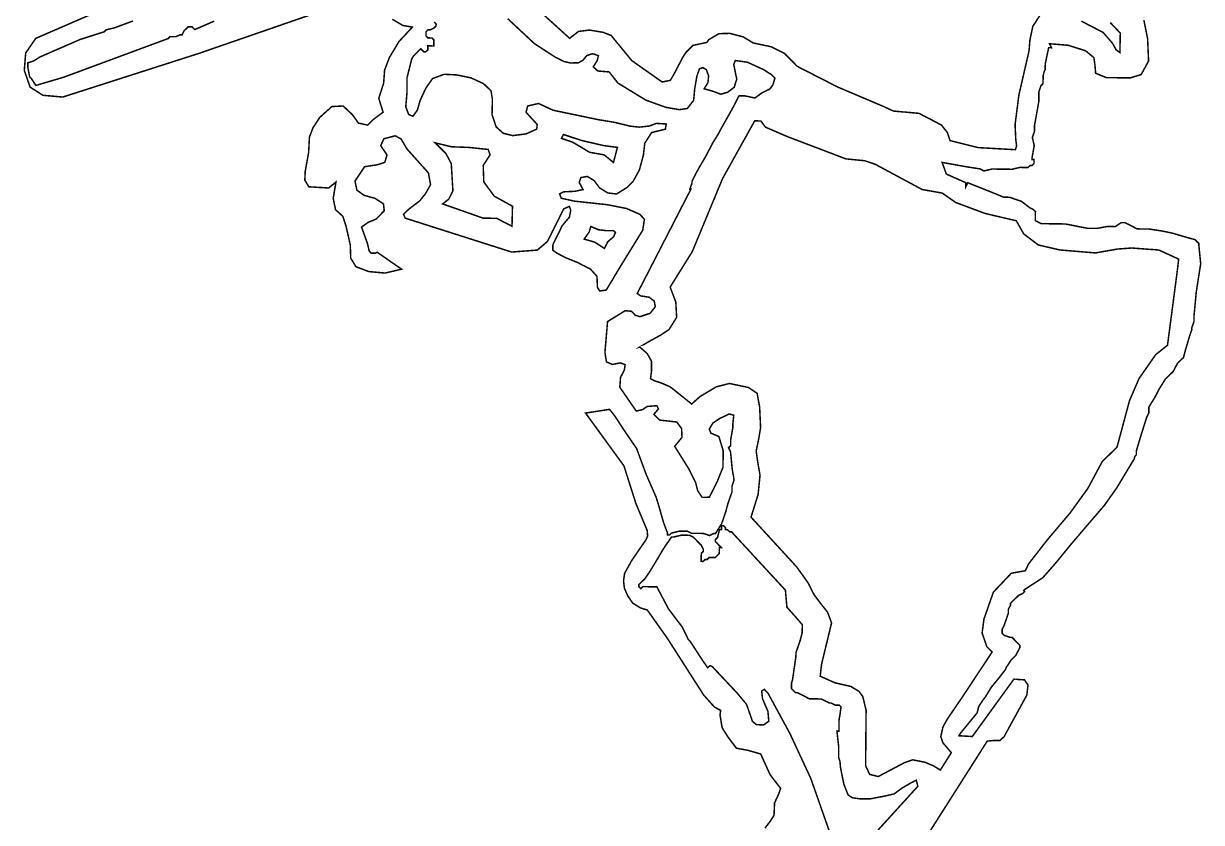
# Model space of a CAD drawing. Header units: metres. Extents: x 266352 to 301042, y 2101789 to 2138568.
# Drawn here: x 282863 to 285207, y 2106324 to 2107913 of the extents above; entities that cross this region are included whole.
import ezdxf

# ---------------------------------------------------------------- set-up
doc = ezdxf.new("R2010")
doc.units = ezdxf.units.M
doc.layers.add('MANGROOVE BUFFER ZONE', color=120, linetype='Continuous')

# ---------------------------------------------------------------- blocks, each defined once
blk = doc.blocks.new('A$Cb723a7a5')
at = {"layer": 'MANGROOVE BUFFER ZONE', "const_width": 0.005, "flags": 128}
for points in [[(14.434, 9.8139), (14.4678, 9.7791), (14.4673, 9.7145), (14.4547, 9.7231), (14.4421, 9.7453), (14.4107, 9.7806), (14.3375, 9.8174)], [(14.1996, 9.8356), (14.1759, 9.7983), (14.1668, 9.7532), (14.1642, 9.7159), (14.1324, 9.5694), (14.1208, 9.4697), (14.1238, 9.4203), (14.1267, 9.3982), (14.1226, 9.3862), (13.9982, 9.3916), (13.9045, 9.4138), (13.8953, 9.4406), (13.8754, 9.465), (13.8387, 9.4839), (13.7997, 9.5033), (13.7143, 9.5099), (13.6811, 9.5248), (13.5272, 9.5878), (13.3921, 9.6547), (13.3489, 9.6973), (13.3038, 9.7191), (13.2444, 9.7308), (13.2107, 9.7507), (13.1655, 9.7619), (13.1295, 9.7604), (13.095, 9.7396), (13.0899, 9.7309), (13.0433, 9.7203), (13.0204, 9.697), (13.0093, 9.6792), (12.9951, 9.6513), (12.9814, 9.624), (12.9692, 9.6027), (12.9418, 9.5971), (12.8398, 9.6671), (12.7701, 9.7498), (12.7437, 9.7599), (12.6976, 9.767), (12.661, 9.762), (12.6316, 9.7386), (12.4875, 9.8664)], [(11.4458, 9.7808), (11.3812, 9.7521), (11.3725, 9.7608), (11.3591, 9.7608), (11.3458, 9.7475), (11.3391, 9.7341), (11.3325, 9.7341), (11.3192, 9.7275), (11.3125, 9.7275), (11.2992, 9.7275), (11.2925, 9.7208), (10.9458, 9.5875), (10.8537, 9.5591), (10.8392, 9.5808), (10.8325, 9.5875), (10.8259, 9.6208), (10.8259, 9.6341), (10.8459, 9.6408), (10.8659, 9.6541), (10.9992, 9.7141), (11.0792, 9.7408), (11.0858, 9.7475), (11.1125, 9.7541), (11.1749, 9.778)], [(11.0483, 9.8043), (10.8516, 9.7161), (10.8184, 9.6669), (10.8145, 9.6087), (10.8346, 9.5532), (10.8777, 9.5265), (10.9439, 9.5215), (11.3966, 9.6729), (11.9872, 9.8854)], [(12.0396, 9.7948), (12.0749, 9.7745), (12.107, 9.7693), (12.0631, 9.7212), (12.0317, 9.6676), (12.016, 9.6251), (12.0134, 9.5813), (11.9977, 9.5303), (12.0128, 9.4846), (11.9814, 9.4604), (11.9617, 9.4408), (11.931, 9.4473), (11.9107, 9.4748), (11.8793, 9.5035), (11.8416, 9.5012), (11.8018, 9.4645), (11.7797, 9.4299), (11.7682, 9.3984), (11.7661, 9.3471), (11.7556, 9.2842), (11.7546, 9.2548), (11.7682, 9.2328), (11.8343, 9.2296), (11.8584, 9.2496), (11.85, 9.195), (11.8584, 9.1573), (11.8826, 9.1363), (11.8942, 9.1026), (11.9089, 9.0407), (11.911, 8.9967), (11.9288, 8.9684), (11.9718, 8.9527), (12.0264, 8.9485), (12.081, 8.9621), (11.9991, 9.0174), (11.9924, 9.0141), (11.9858, 9.0141), (11.9791, 9.0141), (11.9724, 9.0208), (11.9658, 9.0474), (11.9458, 9.1008), (11.9676, 9.1168), (11.9942, 9.1281), (12.0209, 9.1563), (12.0178, 9.1791), (11.9897, 9.197), (11.9528, 9.2067), (11.9287, 9.2236), (11.922, 9.2538), (11.9533, 9.302), (11.9958, 9.3091), (12.0204, 9.3173), (12.0276, 9.3424), (12.0061, 9.3732), (12.0168, 9.3962), (12.0542, 9.4064), (12.0737, 9.3962), (12.0937, 9.3634), (12.1664, 9.2841), (12.1741, 9.2451), (12.1577, 9.2149), (12.1383, 9.1902), (12.1029, 9.1626), (12.085, 9.1451), (12.0911, 9.1323), (12.4474, 9.0238), (12.533, 9.0315), (12.5663, 9.0607), (12.619, 9.1698), (12.638, 9.1785), (12.6426, 9.1651), (12.6385, 9.1426), (12.6149, 9.1139), (12.5847, 9.0504), (12.5843, 9.0318), (12.5976, 9.0226), (12.6263, 9.0078), (12.6683, 8.9914), (12.7108, 8.9704), (12.7329, 8.9463), (12.7349, 8.91), (12.7426, 8.8977), (12.7646, 8.9013), (12.8056, 8.9719), (12.8836, 9.1022), (12.8887, 9.1386), (12.8733, 9.1549), (12.8287, 9.1739), (12.7642, 9.1857), (12.6546, 9.1961), (12.6105, 9.2053), (12.6049, 9.2197), (12.6182, 9.2268), (12.6551, 9.2289), (12.6828, 9.235), (12.6699, 9.2586), (12.6751, 9.275), (12.6966, 9.2791), (12.7191, 9.2657), (12.7381, 9.2412), (12.7658, 9.2248), (12.7945, 9.2217), (12.8298, 9.2442), (12.8498, 9.2652), (12.8698, 9.3026), (12.8826, 9.3528), (12.8867, 9.3922), (12.9092, 9.4281), (12.9548, 9.4398), (12.9574, 9.4572), (12.9241, 9.4588), (12.9015, 9.4496), (12.8672, 9.4455), (12.837, 9.4485), (12.7832, 9.4608), (12.7319, 9.4685), (12.5798, 9.4982), (12.5308, 9.5201), (12.4946, 9.5114), (12.4895, 9.4905), (12.5074, 9.4711), (12.5273, 9.4503), (12.5257, 9.4345), (12.49, 9.4181), (12.4462, 9.412), (12.4146, 9.4192), (12.3901, 9.4406), (12.3762, 9.4814), (12.3767, 9.5329), (12.3716, 9.5604), (12.3466, 9.5839), (12.3043, 9.6027), (12.2569, 9.6119), (12.2145, 9.6134), (12.1763, 9.5987), (12.1544, 9.5666), (12.136, 9.5258), (12.1268, 9.4927), (12.1125, 9.4723), (12.0983, 9.4779), (12.0881, 9.5034), (12.0916, 9.5508), (12.0911, 9.6007), (12.106, 9.663), (12.1124, 9.6741), (12.1258, 9.6875), (12.1358, 9.6975), (12.1458, 9.6875), (12.1524, 9.6875), (12.1591, 9.6941), (12.1591, 9.7008), (12.1591, 9.7075), (12.1658, 9.7075), (12.1791, 9.7075), (12.1791, 9.7141), (12.1791, 9.7275), (12.1724, 9.7341), (12.1658, 9.7341), (12.1591, 9.7341), (12.1524, 9.7408), (12.1524, 9.7475), (12.1524, 9.7541), (12.1591, 9.7608), (12.1658, 9.7608), (12.1791, 9.7675), (12.1858, 9.7742), (12.1858, 9.7808), (12.1791, 9.7875)], [(12.4244, 9.8014), (12.515, 9.7191), (12.5839, 9.6757), (12.6133, 9.6613), (12.6345, 9.6566), (12.6618, 9.6572), (12.6773, 9.6664), (12.6892, 9.6814), (12.7072, 9.6881), (12.7145, 9.6868), (12.7285, 9.6821), (12.7242, 9.6649), (12.7119, 9.6448), (12.7268, 9.6309), (12.765, 9.6283), (12.7944, 9.5917), (12.8883, 9.5359), (12.9554, 9.5127), (13.0003, 9.5055), (13.0271, 9.5096), (13.0478, 9.537), (13.0509, 9.5751), (13.0576, 9.6179), (13.0659, 9.6422), (13.0772, 9.6468), (13.0891, 9.6396), (13.0968, 9.619), (13.0948, 9.5968), (13.0824, 9.5762), (13.1128, 9.5679), (13.1381, 9.5586), (13.1608, 9.5654), (13.1825, 9.5824), (13.1907, 9.6097), (13.1801, 9.6582), (13.1852, 9.6716), (13.2255, 9.6665), (13.2791, 9.6428), (13.307, 9.6257), (13.3178, 9.6144), (13.3117, 9.5922), (13.3018, 9.5783), (13.2745, 9.5644), (13.2523, 9.5475), (13.219, 9.5541), (13.199, 9.5541), (13.1923, 9.5408), (13.179, 9.5141), (13.139, 9.4408), (13.1323, 9.4275), (13.1123, 9.3941), (13.0924, 9.3541), (13.0657, 9.3074), (13.0457, 9.2674), (13.0457, 9.2608), (13.039, 9.2408), (13.0424, 9.2408), (12.8679, 8.8909), (12.8794, 8.8831), (12.9081, 8.8789), (12.9247, 8.8664), (12.9289, 8.8477), (12.9112, 8.8253), (12.8779, 8.8138), (12.8622, 8.8185), (12.8492, 8.8315), (12.8284, 8.8331), (12.7701, 8.7961), (12.7627, 8.6934), (12.7643, 8.6839), (12.7679, 8.6617), (12.7882, 8.6534), (12.8143, 8.6591), (12.8304, 8.6534), (12.8283, 8.6362), (12.8158, 8.6107), (12.8137, 8.5777), (12.8695, 8.4991), (12.8908, 8.5043), (12.9054, 8.5147), (12.9382, 8.5179), (12.9434, 8.5069), (12.9283, 8.4887), (12.9481, 8.47), (13.0049, 8.4643), (13.0216, 8.4427), (13.0232, 8.413), (12.9992, 8.3833), (13.0471, 8.3088), (13.0706, 8.2635), (13.0779, 8.2359), (13.093, 8.2141), (13.1169, 8.2151), (13.1419, 8.2656), (13.1612, 8.3156), (13.1612, 8.3707), (13.1461, 8.4176), (13.1191, 8.4288), (13.1139, 8.4418), (13.1253, 8.4621), (13.1472, 8.4772), (13.1795, 8.4933), (13.1949, 8.4893), (13.1923, 8.4607), (13.1923, 8.4474), (13.1857, 8.4074), (13.1857, 8.4007), (13.1857, 8.3874), (13.179, 8.3807), (13.1857, 8.3674), (13.1923, 8.3074), (13.1968, 8.2851), (13.1984, 8.2722), (13.1923, 8.254), (13.1923, 8.2474), (13.1923, 8.234), (13.179, 8.194), (13.1723, 8.1673), (13.1657, 8.1473), (13.159, 8.1273), (13.139, 8.094), (13.1323, 8.094), (13.119, 8.0873), (13.099, 8.094), (13.0857, 8.094), (13.059, 8.094), (13.0457, 8.1007), (13.019, 8.1007), (12.9924, 8.094), (12.9857, 8.0873), (12.979, 8.0873), (12.979, 8.094), (12.9657, 8.1273), (12.9457, 8.194), (12.939, 8.214), (12.9057, 8.2874), (12.8724, 8.374), (12.8257, 8.4407), (12.799, 8.4807), (12.7807, 8.5036), (12.7006, 8.4903), (12.8307, 8.3161), (12.8725, 8.1904), (12.9112, 8.1013), (12.9127, 8.0832), (12.9083, 8.072), (12.8601, 7.9996), (12.8375, 7.9574), (12.8343, 7.9322), (12.8375, 7.908), (12.8498, 7.8814), (12.866, 7.8587), (12.8916, 7.8432), (12.915, 7.8363), (12.9831, 7.7426), (13.1066, 7.555), (13.1433, 7.5154), (13.1635, 7.5053), (13.1618, 7.4893), (13.1692, 7.4474), (13.191, 7.4141), (13.2175, 7.3797), (13.2571, 7.3728), (13.299, 7.3613), (13.3312, 7.2928), (13.3668, 7.2475), (13.3616, 7.2308), (13.3473, 7.1987), (13.3461, 7.1574), (13.3335, 7.1373), (13.3163, 7.1143)], [(13.5386, 7.0864), (13.467, 7.2822), (13.3958, 7.4303), (13.321, 7.5638), (13.3087, 7.5768), (13.2995, 7.5712), (13.303, 7.5447), (13.3214, 7.5037), (13.3246, 7.4708), (13.3073, 7.4581), (13.2832, 7.4591), (13.2701, 7.4697), (13.2627, 7.4906), (13.2496, 7.5263), (13.2183, 7.563), (13.1342, 7.6502), (13.1265, 7.6537), (13.1186, 7.6465), (13.099, 7.674), (13.059, 7.734), (13.0524, 7.7406), (13.0324, 7.7807), (12.9857, 7.8407), (12.9457, 7.914), (12.939, 7.914), (12.9124, 7.914), (12.899, 7.914), (12.8924, 7.9073), (12.8857, 7.914), (12.8857, 7.9207), (12.899, 7.934), (12.9057, 7.9407), (12.919, 7.9607), (12.939, 7.994), (12.9657, 8.0407), (12.9924, 8.0807), (12.999, 8.0807), (13.0257, 8.0873), (13.0457, 8.0873), (13.0524, 8.0873), (13.0657, 8.0807), (13.0724, 8.074), (13.079, 8.0673), (13.0857, 8.0607), (13.0924, 8.054), (13.099, 8.0407), (13.099, 8.034), (13.0924, 8.0273), (13.0924, 8.0207), (13.0924, 8.014), (13.0924, 8.0073), (13.0924, 8.0007), (13.099, 8.0007), (13.1057, 8.0073), (13.1123, 8.0073), (13.119, 8.014), (13.1257, 8.014), (13.1323, 8.014), (13.139, 8.014), (13.1457, 8.0207), (13.1523, 8.0273), (13.1523, 8.034), (13.1523, 8.0407), (13.1523, 8.0473), (13.159, 8.0473), (13.1523, 8.054), (13.1457, 8.0607), (13.139, 8.0673), (13.139, 8.074), (13.1457, 8.0807), (13.1523, 8.1073), (13.159, 8.1073), (13.159, 8.1207), (13.1657, 8.1207), (13.1723, 8.114), (13.1723, 8.1073), (13.179, 8.1073), (13.1857, 8.1007), (13.1923, 8.1007), (13.3746, 7.9083), (13.3802, 7.8517), (13.4099, 7.8193), (13.4323, 7.794), (13.4323, 7.7673), (13.4257, 7.7406), (13.4123, 7.7006), (13.4123, 7.6873), (13.402, 7.6095), (13.399, 7.6006), (13.399, 7.594), (13.399, 7.5873), (13.399, 7.5806), (13.4057, 7.574), (13.4123, 7.5673), (13.419, 7.5673), (13.4323, 7.5606), (13.4457, 7.554), (13.459, 7.5473), (13.4723, 7.5473), (13.4857, 7.5473), (13.4923, 7.5473), (13.499, 7.5473), (13.5123, 7.5406), (13.5257, 7.534), (13.5323, 7.534), (13.5456, 7.5273), (13.5523, 7.5273), (13.559, 7.5273), (13.5649, 7.5214), (13.5612, 7.4917), (13.559, 7.4806), (13.559, 7.4406), (13.5523, 7.4406), (13.559, 7.3873), (13.559, 7.3539), (13.5637, 7.3397), (13.5656, 7.3206), (13.5777, 7.2639), (13.5921, 7.2285), (13.607, 7.2191), (13.6341, 7.2158), (13.6662, 7.2164), (13.719, 7.2273), (13.7456, 7.2339), (13.7723, 7.2539), (13.8056, 7.2739), (13.819, 7.2806), (13.8244, 7.2602), (13.683, 7.1008)], [(13.8684, 7.1137), (14.0539, 7.4137), (14.078, 7.4163), (14.0961, 7.4163), (14.1099, 7.4292), (14.184, 7.5688), (14.1875, 7.6024), (14.1754, 7.6196), (14.1401, 7.6213), (14.0039, 7.4284), (13.9593, 7.4305), (13.9656, 7.4406), (14.0189, 7.5073), (14.0244, 7.5293), (14.0376, 7.55), (14.0456, 7.5606), (14.0656, 7.594), (14.0923, 7.6273), (14.1123, 7.654), (14.1148, 7.6617), (14.1189, 7.6673), (14.1301, 7.6851), (14.1456, 7.7006), (14.1523, 7.714), (14.1589, 7.7273), (14.1589, 7.734), (14.1523, 7.7406), (14.1456, 7.7473), (14.1323, 7.7606), (14.1256, 7.7606), (14.1056, 7.7673), (14.0989, 7.774), (14.0989, 7.7873), (14.1056, 7.8007), (14.1189, 7.8407), (14.1189, 7.8473), (14.1189, 7.854), (14.1256, 7.8673), (14.1256, 7.874), (14.1323, 7.8807), (14.1389, 7.8873), (14.1523, 7.9007), (14.1656, 7.9073), (14.1723, 7.914), (14.1689, 7.9173), (14.1723, 7.9207), (14.2323, 7.9607), (14.2723, 8.0073), (14.3256, 8.074), (14.3923, 8.154), (14.4343, 8.2041), (14.4746, 8.2624), (14.5322, 8.3607), (14.5345, 8.3696), (14.5389, 8.374), (14.5389, 8.3874), (14.5522, 8.434), (14.5722, 8.5007), (14.5789, 8.514), (14.5789, 8.5274), (14.5789, 8.534), (14.5989, 8.5674), (14.6122, 8.5941), (14.6322, 8.6274), (14.6589, 8.6541), (14.6722, 8.6807), (14.6922, 8.7007), (14.6989, 8.7274), (14.7122, 8.7741), (14.7189, 8.7941), (14.718, 8.7949), (14.7189, 8.8007), (14.7256, 8.8207), (14.7256, 8.8407), (14.7322, 8.9207), (14.7456, 9.0141), (14.7389, 9.0741), (14.7389, 9.0808), (14.7322, 9.0874), (14.7256, 9.0941), (14.6989, 9.1008), (14.6522, 9.1141), (14.6189, 9.1208), (14.5722, 9.1274), (14.5519, 9.1274), (14.5519, 9.1274), (14.5322, 9.1274), (14.5056, 9.1408), (14.4922, 9.1474), (14.4789, 9.1474), (14.4589, 9.1341), (14.4323, 9.1341), (14.3989, 9.1274), (14.3656, 9.1274), (14.2923, 9.1408), (14.2323, 9.1408), (14.2123, 9.1408), (14.1923, 9.1508), (14.1923, 9.1608), (14.1923, 9.1674), (14.1923, 9.1808), (14.1856, 9.1874), (14.1723, 9.1941), (14.1456, 9.2141), (14.1056, 9.2274), (14.0856, 9.2274), (14.0523, 9.2408), (13.9656, 9.2741), (13.959, 9.2608), (13.959, 9.2741), (13.8936, 9.3021), (13.879, 9.3408), (13.959, 9.3274), (14.0056, 9.3208), (14.0189, 9.3141), (14.0456, 9.3208), (14.0656, 9.3208), (14.1123, 9.3208), (14.1389, 9.3274), (14.1456, 9.3274), (14.1523, 9.3274), (14.1656, 9.3274), (14.1723, 9.3341), (14.1789, 9.3341), (14.1856, 9.3408), (14.1856, 9.3541), (14.1789, 9.3541), (14.1789, 9.3608), (14.1856, 9.4008), (14.1789, 9.4275), (14.1856, 9.4475), (14.1856, 9.4675), (14.1923, 9.5075), (14.1989, 9.5475), (14.1989, 9.5808), (14.2056, 9.6008), (14.2123, 9.6075), (14.2123, 9.6208), (14.2123, 9.6275), (14.2123, 9.6341), (14.2156, 9.6475), (14.2189, 9.6541), (14.2189, 9.6608), (14.2189, 9.6741), (14.2296, 9.7275), (14.2389, 9.7275), (14.2323, 9.7408), (14.2942, 9.7365), (14.3523, 9.7191), (14.3806, 9.6967), (14.3847, 9.6718), (14.3872, 9.6444), (14.4229, 9.6303), (14.5027, 9.6303), (14.5392, 9.6419), (14.5633, 9.6876), (14.5591, 9.7623), (14.5458, 9.8237)]]:
    blk.add_lwpolyline(points, dxfattribs=at)
for points in [[(14.2649, 9.0562), (14.2763, 9.0538), (14.3944, 9.0455), (14.4673, 9.0593), (14.5147, 9.0634), (14.6054, 9.0579), (14.672, 9.0284), (14.6679, 8.9892), (14.6384, 8.7409), (14.5992, 8.7087), (14.545, 8.629), (14.514, 8.5545), (14.4742, 8.3987), (14.4261, 8.351), (14.3787, 8.2603), (14.3203, 8.1773), (14.2467, 8.0883), (14.1842, 8.0059), (14.1739, 7.9833), (14.1271, 7.9743), (14.0681, 7.9105), (14.0378, 7.8203), (14.0323, 7.7736), (14.0488, 7.7283), (14.0666, 7.7111), (13.9704, 7.5618), (13.9196, 7.4849), (13.9058, 7.4595), (13.8989, 7.4273), (13.9058, 7.4067), (13.9347, 7.3737), (13.8989, 7.3154), (13.8756, 7.3291), (13.8467, 7.3408), (13.8062, 7.3483), (13.778, 7.338), (13.692, 7.2911), (13.6631, 7.298), (13.6494, 7.3268), (13.6487, 7.5115), (13.637, 7.5572), (13.6239, 7.5743), (13.5971, 7.5901), (13.5435, 7.6018), (13.4941, 7.6231), (13.4982, 7.6629), (13.5298, 7.8012), (13.516, 7.8369), (13.494, 7.8637), (13.4707, 7.8939), (13.4507, 7.9324), (13.4116, 7.9859), (13.2568, 8.1503), (13.2794, 8.2259), (13.285, 8.2907), (13.2774, 8.3312), (13.2712, 8.3711), (13.2795, 8.4136), (13.285, 8.4493), (13.2808, 8.518), (13.2719, 8.5633), (13.2424, 8.5825), (13.1791, 8.5949), (13.1352, 8.5832), (13.0809, 8.5496), (13.0541, 8.5249), (12.9825, 8.5808), (12.9516, 8.5938), (12.9275, 8.6014), (12.9159, 8.6076), (12.9186, 8.6323), (12.9186, 8.6652), (12.9042, 8.6906), (12.879, 8.7124), (12.8781, 8.7122), (12.8781, 8.7122), (12.9097, 8.7318), (12.9475, 8.7531), (12.9756, 8.7723), (13.0003, 8.8132), (12.9969, 8.864), (12.9774, 8.9137), (13.0496, 9.0327), (13.1476, 9.2776), (13.2526, 9.4718), (13.2732, 9.4708), (13.2883, 9.4509), (13.3625, 9.42), (13.5579, 9.3485), (13.6211, 9.343), (13.6568, 9.3314), (13.8137, 9.2495), (13.881, 9.2385), (13.9264, 9.2076), (14.0239, 9.1726), (14.1291, 9.1493), (14.154, 9.106), (14.2034, 9.0696), (14.2649, 9.0562)], [(12.3647, 9.3648), (12.3714, 9.347), (12.3489, 9.3112), (12.3515, 9.2563), (12.3873, 9.2091), (12.4482, 9.1766), (12.4475, 9.1098), (12.3959, 9.1356), (12.3509, 9.1356), (12.2152, 9.1813), (12.235, 9.1972), (12.2489, 9.2256), (12.2423, 9.3158), (12.2244, 9.3489), (12.1984, 9.3744), (12.1874, 9.3847), (12.2423, 9.3721), (12.2992, 9.3708)], [(12.7957, 9.3772), (12.7831, 9.3269), (12.7516, 9.3517), (12.703, 9.3596), (12.6686, 9.3797), (12.6459, 9.3927), (12.6086, 9.4049), (12.6149, 9.4179), (12.6745, 9.399), (12.7504, 9.3823)], [(12.7928, 9.0936), (12.7869, 9.0793), (12.7671, 9.0616), (12.7566, 9.0397), (12.7241, 9.0603), (12.6887, 9.07), (12.7052, 9.0944), (12.7102, 9.1125), (12.7362, 9.1018), (12.7632, 9.099), (12.7861, 9.0991)]]:
    blk.add_lwpolyline(points, close=True, dxfattribs=at)

msp = doc.modelspace()

# ---------------------------------------------------------------- block references
at = {"xscale": 596.549869289999, "yscale": 596.549869289999, "zscale": 596.549869289999, "rotation": 359.2756421283617}
msp.add_blockref('A$Cb723a7a5', (276341.6, 2102169.8), dxfattribs=at)

doc.saveas('drawing.dxf')
